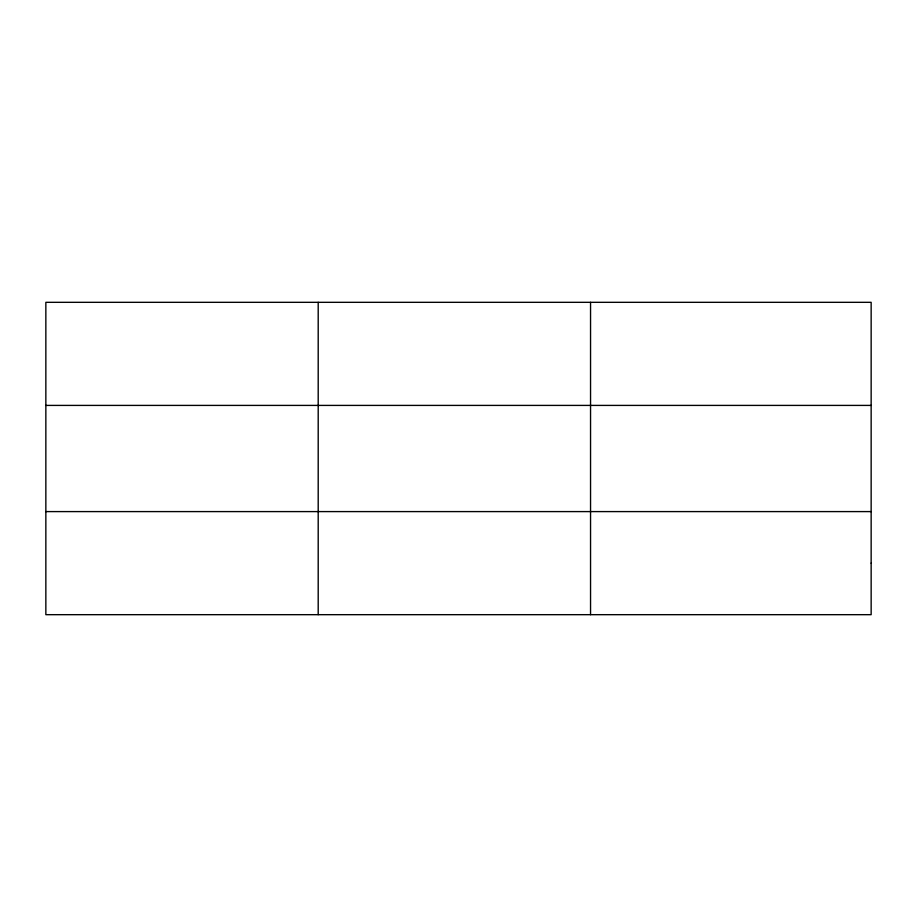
<?xml version="1.0" encoding="UTF-8"?>
<svg xmlns="http://www.w3.org/2000/svg" width="917" height="917" viewBox="0 0 917 917"><rect width="100%" height="100%" fill="white"/><g stroke="black" fill="none" stroke-linecap="round" stroke-linejoin="round"><path stroke-width="1.38" d="M318.199 302.323L318.199 614.677M590.548 302.323L590.548 614.677M45.85 405.406L871.15 405.406M45.85 511.594L871.15 511.594M871.15 563.141L871.15 614.677L45.85 614.677L45.85 302.323L871.15 302.323L871.15 563.141"/></g></svg>
